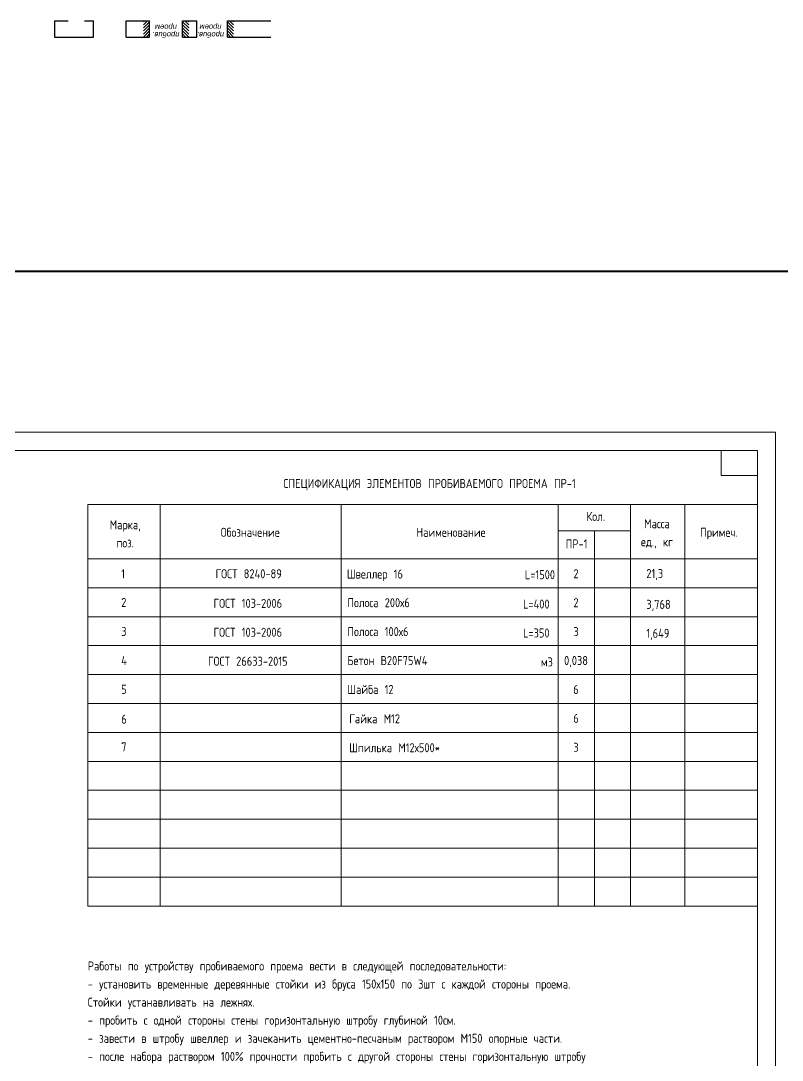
# Model space of a CAD drawing. Header units: metres. Extents: x 14591 to 15202, y 5442 to 5571.
# Drawn here: x 14828.5 to 14849.54, y 5490.15 to 5518.89 of the extents above; entities that cross this region are included whole.
import ezdxf
from ezdxf.enums import TextEntityAlignment as Align

# ---------------------------------------------------------------- set-up
doc = ezdxf.new("R2010")
doc.units = ezdxf.units.M
doc.header["$MEASUREMENT"] = 0
for name, color, linetype, lineweight in [('Level 5', 7, 'Continuous', 0), ('Level 50', 7, 'Continuous', 0), ('Стены', 7, 'Continuous', 13), ('ЧЕРТЕЖ', 7, 'Continuous', 0)]:
    doc.layers.add(name, color=color, linetype=linetype, lineweight=lineweight)
doc.styles.add('Style-Arial IF', font='ariali.ttf')
doc.styles.add('Style-txt', font='txt.shx')

# ---------------------------------------------------------------- blocks, each defined once
blk = doc.blocks.new('*U93')
at = {"color": 5, "linetype": 'Continuous', "lineweight": 13}
for p, q in [((-0.085, 0.055), (0.084, 0.225)), ((-0.085, 0.14), (-0.001, 0.225)), ((-0.085, -0.029), (0.085, 0.141)), ((-0.085, -0.114), (0.085, 0.056)), ((-0.085, -0.199), (0.085, -0.029)), ((-0.026, -0.225), (0.085, -0.113)), ((0.059, -0.225), (0.085, -0.198))]:
    blk.add_line(p, q, dxfattribs=at)
blk = doc.blocks.new('*U150')
at = {"layer": 'Level 50', "color": 7, "linetype": 'Continuous', "lineweight": 0}
for p, q in [((-20.487, 14.5), (20.513, 14.5)), ((20.513, 14.5), (20.513, -14.5))]:
    blk.add_line(p, q, dxfattribs=at)
at = {"layer": 'Level 50', "color": 7, "linetype": 'Continuous', "lineweight": 13}
for p, q in [((-18.487, 14), (20.013, 14)), ((19.013, 14), (19.013, 13.3)), ((20.013, 14), (20.013, -14)), ((19.013, 13.3), (20.013, 13.3))]:
    blk.add_line(p, q, dxfattribs=at)
blk = doc.blocks.new('формат_А3')
at = {"layer": 'Level 50', "color": 7, "linetype": 'Continuous', "lineweight": 13}
blk.add_blockref('*U150', (20.487, -14.5), dxfattribs=at)

msp = doc.modelspace()

# ---------------------------------------------------------------- linework, layer by layer
at = {"color": 5, "linetype": 'Continuous', "lineweight": 30}
for p, q in [((14832.06015378, 5518.44475871), (14832.06015378, 5518.89475871)), ((14832.97015378, 5518.44475871), (14832.97015378, 5518.89475871)), ((14833.36015378, 5518.44475871), (14833.36015378, 5518.89475871)), ((14834.21015378, 5518.44475871), (14834.21015378, 5518.89475871))]:
    msp.add_line(p, q, dxfattribs=at)
at = {"color": 1, "linetype": 'Continuous', "lineweight": 40}
msp.add_3dface([(14807.28302972, 5511.97408641), (14850.71150262, 5511.97408641), (14850.71150262, 5475.38287375), (14807.28302972, 5475.38287375)], dxfattribs=at)
at = {"layer": 'Level 5', "color": 7, "linetype": 'Continuous', "lineweight": 13}
for p, q in [((14830.35118139, 5505.51676466), (14848.85118139, 5505.51676466)), ((14830.3512213, 5505.51677259), (14830.3512213, 5494.41673153)), ((14832.3512213, 5505.51677259), (14832.3512213, 5494.41673153)), ((14837.3512213, 5505.51677259), (14837.3512213, 5494.41673153)), ((14843.3512213, 5505.51676466), (14843.3512213, 5494.41673153)), ((14845.3512213, 5505.51677259), (14845.3512213, 5494.41673153)), ((14846.8512213, 5505.51677259), (14846.8512213, 5494.41673153)), ((14848.8512213, 5505.51677259), (14848.8512213, 5494.41673153)), ((14844.3512213, 5504.78964084), (14844.3512213, 5494.41673153)), ((14830.35118139, 5504.01676466), (14848.85118139, 5504.01676466)), ((14830.35118139, 5494.41676466), (14848.85118139, 5494.41676466))]:
    msp.add_line(p, q, dxfattribs=at)
at = {"layer": 'Level 5', "color": 7, "linetype": 'Continuous', "lineweight": 0}
for p, q in [((14830.35118139, 5503.21676466), (14848.85118139, 5503.21676466)), ((14830.35118139, 5502.41676466), (14848.85118139, 5502.41676466)), ((14830.35118139, 5501.61676466), (14848.85118139, 5501.61676466)), ((14830.35118139, 5500.81676466), (14848.85118139, 5500.81676466)), ((14830.35118139, 5500.01676466), (14848.85118139, 5500.01676466)), ((14830.35118139, 5499.21676466), (14848.85118139, 5499.21676466)), ((14830.35118139, 5498.41676466), (14848.85118139, 5498.41676466)), ((14830.35118139, 5497.61676466), (14848.85118139, 5497.61676466)), ((14830.35118139, 5496.81676466), (14848.85118139, 5496.81676466)), ((14830.35118139, 5496.01676466), (14848.85118139, 5496.01676466)), ((14830.35118139, 5495.21676466), (14848.85118139, 5495.21676466))]:
    msp.add_line(p, q, dxfattribs=at)
at = {"layer": 'Стены', "color": 7, "linetype": 'Continuous', "lineweight": 30}
for p, q in [((14829.43515378, 5518.89475871), (14829.43515378, 5518.44475871)), ((14829.43515378, 5518.89475871), (14829.81015378, 5518.89475871)), ((14830.26015378, 5518.89475871), (14830.51015378, 5518.89475871)), ((14830.51015378, 5518.44475871), (14830.51015378, 5518.89475871)), ((14831.41015378, 5518.44475871), (14831.41015378, 5518.89475871)), ((14831.41015378, 5518.89475871), (14832.06015378, 5518.89475871)), ((14832.06015378, 5518.44475871), (14832.06015378, 5518.89475871)), ((14832.97015378, 5518.89475871), (14833.36015378, 5518.89475871)), ((14832.97015378, 5518.44475871), (14832.97015378, 5518.89475871)), ((14834.21015378, 5518.44475871), (14834.21015378, 5518.89475871)), ((14834.21015378, 5518.89475871), (14835.41015378, 5518.89475871)), ((14829.43515378, 5518.44475871), (14830.51015378, 5518.44475871)), ((14831.41015378, 5518.44475871), (14832.06015378, 5518.44475871)), ((14832.97015378, 5518.44475871), (14833.36015378, 5518.44475871)), ((14834.21015378, 5518.44475871), (14835.41015378, 5518.44475871))]:
    msp.add_line(p, q, dxfattribs=at)
at = {"layer": 'ЧЕРТЕЖ', "color": 7, "linetype": 'Continuous', "lineweight": 13}
msp.add_line((14843.3512213, 5504.78964084), (14845.3512213, 5504.78964084), dxfattribs=at)

# ---------------------------------------------------------------- block references
at = {"color": 5, "linetype": 'Continuous', "lineweight": 13, "rotation": 180}
msp.add_blockref('*U93', (14831.97481242, 5518.66985925), dxfattribs=at)
at = {"color": 5, "linetype": 'Continuous', "lineweight": 13, "extrusion": (0, 0, -1), "rotation": 180}
for p in [(-14833.05549514, 5518.66985925), (-14834.29549514, 5518.66985925)]:
    msp.add_blockref('*U93', p, dxfattribs=at)
at = {"layer": 'Level 50', "color": 7, "linetype": 'Continuous', "lineweight": 13}
msp.add_blockref('формат_А3', (14808.35118139, 5507.51676466), dxfattribs=at)

# ---------------------------------------------------------------- texts
at = {"color": 7, "linetype": 'Continuous', "lineweight": 0, "char_height": 0.14972067, "attachment_point": 5, "rotation": 180, "line_spacing_factor": 0.84, "style": 'Style-Arial IF'}
for insert in [(14832.50822287, 5518.63338856), (14833.74177838, 5518.63338856)]:
    msp.add_mtext('пробив. \\Pпроем', dxfattribs=dict(at, insert=insert))
at = {"layer": 'ЧЕРТЕЖ', "color": 7, "linetype": 'Continuous', "lineweight": 13, "style": 'Style-txt', "width": 0.8}
for s, p in [('СПЕЦИФИКАЦИЯ ЭЛЕМЕНТОВ ПРОБИВАЕМОГО ПРОЕМА ПР-1', (14839.79447776, 5506.10036476)), ('Кол.', (14844.38633773, 5505.18897944)), ('Обозначение', (14834.83908066, 5504.74956476)), ('Наименование', (14840.38729248, 5504.74956476)), ('Примеч.', (14847.7890893, 5504.74956476)), ('ПР-1', (14843.8569591, 5504.43089037)), ('ГОСТ 8240-89', (14834.79648066, 5503.60386476)), ('2', (14843.84144506, 5503.60513757)), ('ГОСТ 103-2006', (14834.77263657, 5502.78606476)), ('2', (14843.84144506, 5502.80513757)), ('ГОСТ 103-2006', (14834.77263657, 5501.98606476)), ('3', (14843.84144506, 5502.00513757)), ('ГОСТ 26633-2015', (14834.77263657, 5501.18606476)), ('0,038', (14843.84144506, 5501.20513757)), ('6', (14843.84144506, 5500.40513757)), ('6', (14843.84144506, 5499.60513757)), ('3', (14843.84144506, 5498.80513757))]:
    msp.add_text(s, height=0.25, dxfattribs=at).set_placement(p, align=Align.MIDDLE_CENTER)
for s, p in [('1', (14831.27548139, 5503.72706486)), ('Швеллер 16', (14837.51058139, 5503.72116486)), ('21,3', (14845.78438139, 5503.73546486)), ('2', (14831.27548139, 5502.93706486)), ('Полоса 200х6', (14837.52268139, 5502.92916486)), ('L=400', (14842.37768139, 5502.89136486)), ('3,768', (14845.78438139, 5502.88250116)), ('3', (14831.27548139, 5502.13506486)), ('Полоса 100х6', (14837.52268139, 5502.12916486)), ('L=350', (14842.37768139, 5502.09136486)), ('1,649', (14845.78438139, 5502.08250116)), ('4', (14831.27548139, 5501.33306486)), ('Бетон В20F75W4', (14837.52268139, 5501.32916486)), ('м3', (14842.87187836, 5501.29136486)), ('5', (14831.27548139, 5500.53306486)), ('Шайба 12', (14837.52268139, 5500.52916486)), ('6', (14831.27548139, 5499.70716486)), ('Гайка М12', (14837.57498139, 5499.71916486)), ('7', (14831.27548139, 5498.94106486)), ('Шпилька М12х500*', (14837.57498139, 5498.91916486))]:
    msp.add_text(s, height=0.25, dxfattribs=at).set_placement(p, align=Align.TOP_LEFT)
msp.add_text('L=1500', height=0.25, dxfattribs=at).set_placement((14843.26133669, 5503.5787444), align=Align.MIDDLE_RIGHT)
at = {"layer": 'ЧЕРТЕЖ', "color": 7, "linetype": 'Continuous', "lineweight": 13, "char_height": 0.25, "line_spacing_factor": 1.2, "style": 'Style-txt'}
for s, insert, attachment_point in [('\\H1x;\\W0.8;Марка,\\Pпоз.\\P', (14831.38588139, 5504.707898), 5), ('\\H1x;\\W0.8;Масса\\Pед., кг\\P', (14846.07828139, 5504.707898), 5), ('\\H1x;\\W0.8;Работы по устройству пробиваемого проема вести в следующей последовательности:\\P- установить временные деревянные стойки из бруса 150х150 по 3шт с каждой стороны проема.\\PСтойки устанавливать на лежнях.\\P- пробить с одной стороны стены горизонтальную штробу глубиной 10см.\\P- завести в штробу швеллер и зачеканить цементно-песчаным раствором М150 опорные части.\\P- после набора раствором 100% прочности пробить с другой стороны стены горизонтальную штробу\\Pглубиной 10см.\\P- завести в штробу второй швеллер и зачеканить цементно-песчаным раствором М150 опорные части.\\P- после набора раствором 100% прочности стянуть швеллера при помощи шпилек (на шпильках\\Pнарезать резьбу М12 L   =70 c обеих сторон) и сварить швеллера между собой при помощи\\Pполосы 100х6 с шагом 330мм.\\P-  пробить сквозные отверстия 250х200(h) в местах опирания перемычки, низ отверстия на 20см\\Pниже отметки перемычки для устройства подбетонки.\\P- обетонировать опорные подушки.\\P- после набора бетоном 100% прочности выполнить пробивку проема.\\P- оштукатурить перемычку по сетке Р-15-1,6 (ГОСТ 5336-80) цементно-песчаным раствором.', (14830.35118139, 5488.97392), 4)]:
    msp.add_mtext(s, dxfattribs=dict(at, insert=insert, attachment_point=attachment_point))

doc.saveas('drawing.dxf')
